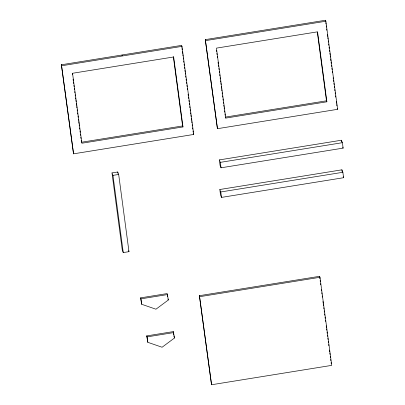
<?xml version="1.0" encoding="UTF-8"?>
<svg xmlns="http://www.w3.org/2000/svg" width="405" height="405" viewBox="0 0 405 405"><rect width="100%" height="100%" fill="white"/><g stroke="black" fill="none" stroke-linecap="round" stroke-linejoin="round"><path stroke-width="0.61" d="M168.333 299.989L155.955 309.207L141.689 304.282L140.576 297.862L167.224 293.569L168.333 299.989L167.948 299.006M174.464 338.023L162.086 347.242L147.82 342.321L146.706 335.902L173.355 331.604L174.464 338.023L173.917 335.836M205.305 39.624L325.488 20.25L325.873 21.232L337.623 109.315L217.444 128.689L205.305 39.624L217.444 128.689M205.694 40.606L325.873 21.232M61.408 64.765L181.592 45.39L181.977 46.372L193.727 134.455L73.548 153.829L61.408 64.765L73.548 153.829M61.793 65.747L181.977 46.372M326.875 101.792L326.491 100.81L225.388 117.106L225.772 118.088L326.875 101.792L317.545 31.833L216.437 48.129L225.772 118.088M81.491 142.246L182.594 125.95L182.979 126.932L81.876 143.228L72.541 73.27L173.649 56.973L182.979 126.932M111.988 172.925L117.713 171.998L118.68 174.454L128.977 251.662L123.257 252.583L122.29 250.128L111.988 172.925L112.954 175.375L123.257 252.583M112.954 175.375L118.68 174.454M219.343 159.909L341.43 140.231L342.397 142.687L343.126 148.124L221.034 167.802L220.067 165.346L219.343 159.909L220.31 162.364L221.034 167.802M220.31 162.364L342.397 142.687M219.809 189.51L341.901 169.827L342.868 172.282L343.592 177.719L221.505 197.397L220.538 194.947L219.809 189.51L220.776 191.96L221.505 197.397M220.776 191.96L342.868 172.282M140.576 297.862L140.965 298.844L167.609 294.551M199.412 295.685L319.596 276.311L319.98 277.293L331.73 365.376L211.552 384.75L199.412 295.685L211.552 384.75M199.802 296.668L319.98 277.293M146.706 335.902L147.096 336.884L173.74 332.586M337.238 108.332L337.623 109.315M342.736 147.142L343.126 148.124M343.207 176.737L343.592 177.719M193.342 133.473L193.727 134.455M128.593 250.68L128.977 251.662M325.488 20.25L325.655 21.5M325.817 22.751L325.984 23.996M326.238 25.874L326.405 27.12M326.653 28.998L326.82 30.243M327.402 34.617L327.655 36.49M327.822 37.741L327.984 38.991M328.237 40.864L328.404 42.115M328.652 43.988L328.819 45.238M329.073 47.112L329.235 48.362M329.488 50.235L329.655 51.486M329.903 53.359L330.07 54.609M330.237 55.86L330.404 57.105M330.652 58.983L330.905 60.856M331.072 62.107L331.239 63.352M331.487 65.23L331.654 66.476M331.903 68.349L332.07 69.599M332.323 71.472L332.49 72.723M333.153 77.719L333.32 78.97M333.487 80.22L333.654 81.471M333.902 83.344L334.069 84.594M334.322 86.468L334.49 87.718M334.738 89.591L334.905 90.841M335.153 92.715L335.32 93.965M335.573 95.838L335.74 97.089M336.322 101.458L336.57 103.336M336.737 104.581L336.904 105.832M341.43 140.231L341.673 142.044M341.901 169.827L342.139 171.639M317.323 32.096L326.491 100.81M319.596 276.311L319.915 278.731M320.158 280.543L320.32 281.748M320.563 283.561L320.719 284.771M321.378 289.676L321.545 290.922M321.793 292.79L321.96 294.035M322.208 295.903L322.375 297.149M322.957 301.507L323.205 303.375M323.372 304.621L323.534 305.866M323.787 307.734L323.949 308.98M324.202 310.848L324.37 312.093M324.618 313.961L324.785 315.206M325.033 317.075L325.2 318.32M325.448 320.188L325.615 321.433M326.197 325.792L326.445 327.66M326.612 328.906L326.774 330.151M327.027 332.019L327.189 333.264M327.442 335.132L327.604 336.378M327.858 338.246L328.025 339.491M328.273 341.354L328.44 342.6M328.688 344.468L328.855 345.713M329.437 350.072L329.685 351.94M329.852 353.185L330.014 354.431M330.267 356.299L330.429 357.544M330.683 359.412L330.844 360.658M331.098 362.526L331.265 363.771M216.467 50.271L216.635 51.521M216.888 53.394L217.055 54.645M217.303 56.518L217.47 57.768M218.052 62.137L218.3 64.015M218.467 65.261L218.634 66.511M218.887 68.384L219.054 69.635M219.302 71.508L219.469 72.758M219.718 74.631L219.885 75.882M220.138 77.755L220.305 79.005M220.553 80.878L220.72 82.129M220.887 83.374L221.054 84.625M221.302 86.498L221.55 88.371M221.717 89.621L221.884 90.872M222.137 92.745L222.304 93.995M222.553 95.869L222.72 97.119M222.968 98.992L223.135 100.243M223.388 102.116L223.555 103.366M223.803 105.239L223.97 106.49M224.137 107.735L224.304 108.986M224.552 110.859L224.719 112.109M224.967 113.982L225.134 115.233M181.673 46.018L181.84 47.264M182.007 48.514L182.174 49.764M182.422 51.637L182.675 53.511M182.837 54.761L183.004 56.011M183.257 57.885L183.424 59.135M183.673 61.008L183.84 62.259M184.088 64.132L184.255 65.382M184.508 67.255L184.675 68.506M184.923 70.379L185.09 71.629M185.257 72.88L185.424 74.125M185.672 76.003L185.839 77.249M186.092 79.127L186.254 80.372M186.508 82.25L186.675 83.496M186.923 85.374L187.09 86.619M187.338 88.498L187.505 89.743M188.092 94.117L188.34 95.99M188.507 97.24L188.674 98.491M188.922 100.364L189.089 101.614M189.343 103.488L189.51 104.738M189.758 106.611L189.925 107.862M190.173 109.735L190.34 110.985M190.593 112.858L190.755 114.109M190.922 115.359L191.089 116.605M191.342 118.483L191.59 120.356M191.757 121.606L191.924 122.852M192.173 124.73L192.34 125.975M192.593 127.853L192.76 129.099M193.008 130.972L193.175 132.222M173.345 56.614L182.594 125.95M173.355 331.604L173.755 334.626M167.462 295.382L167.624 296.587M147.096 336.884L147.82 342.321M140.965 298.844L141.689 304.282M117.713 171.998L117.875 173.244M72.323 73.538L72.49 74.788M73.072 79.162L73.32 81.035M73.487 82.286L73.654 83.531M73.907 85.404L74.074 86.655M74.323 88.528L74.49 89.778M74.738 91.651L74.905 92.902M75.158 94.775L75.32 96.025M75.573 97.899L75.74 99.149M75.907 100.399L76.074 101.645M76.322 103.523L76.57 105.396M76.737 106.642L76.904 107.892M77.158 109.765L77.325 111.016M77.573 112.889L77.74 114.139M77.988 116.012L78.155 117.263M78.408 119.136L78.57 120.386M78.737 121.637L78.99 123.51M79.157 124.76L79.324 126.006M79.572 127.879L79.739 129.129M79.987 131.002L80.155 132.253M80.408 134.126L80.575 135.376M80.823 137.249L80.99 138.5M81.238 140.373L81.405 141.623M121.839 55.298A2.906 2.734 -21.5 0 1 122.588 55.196"/></g></svg>
